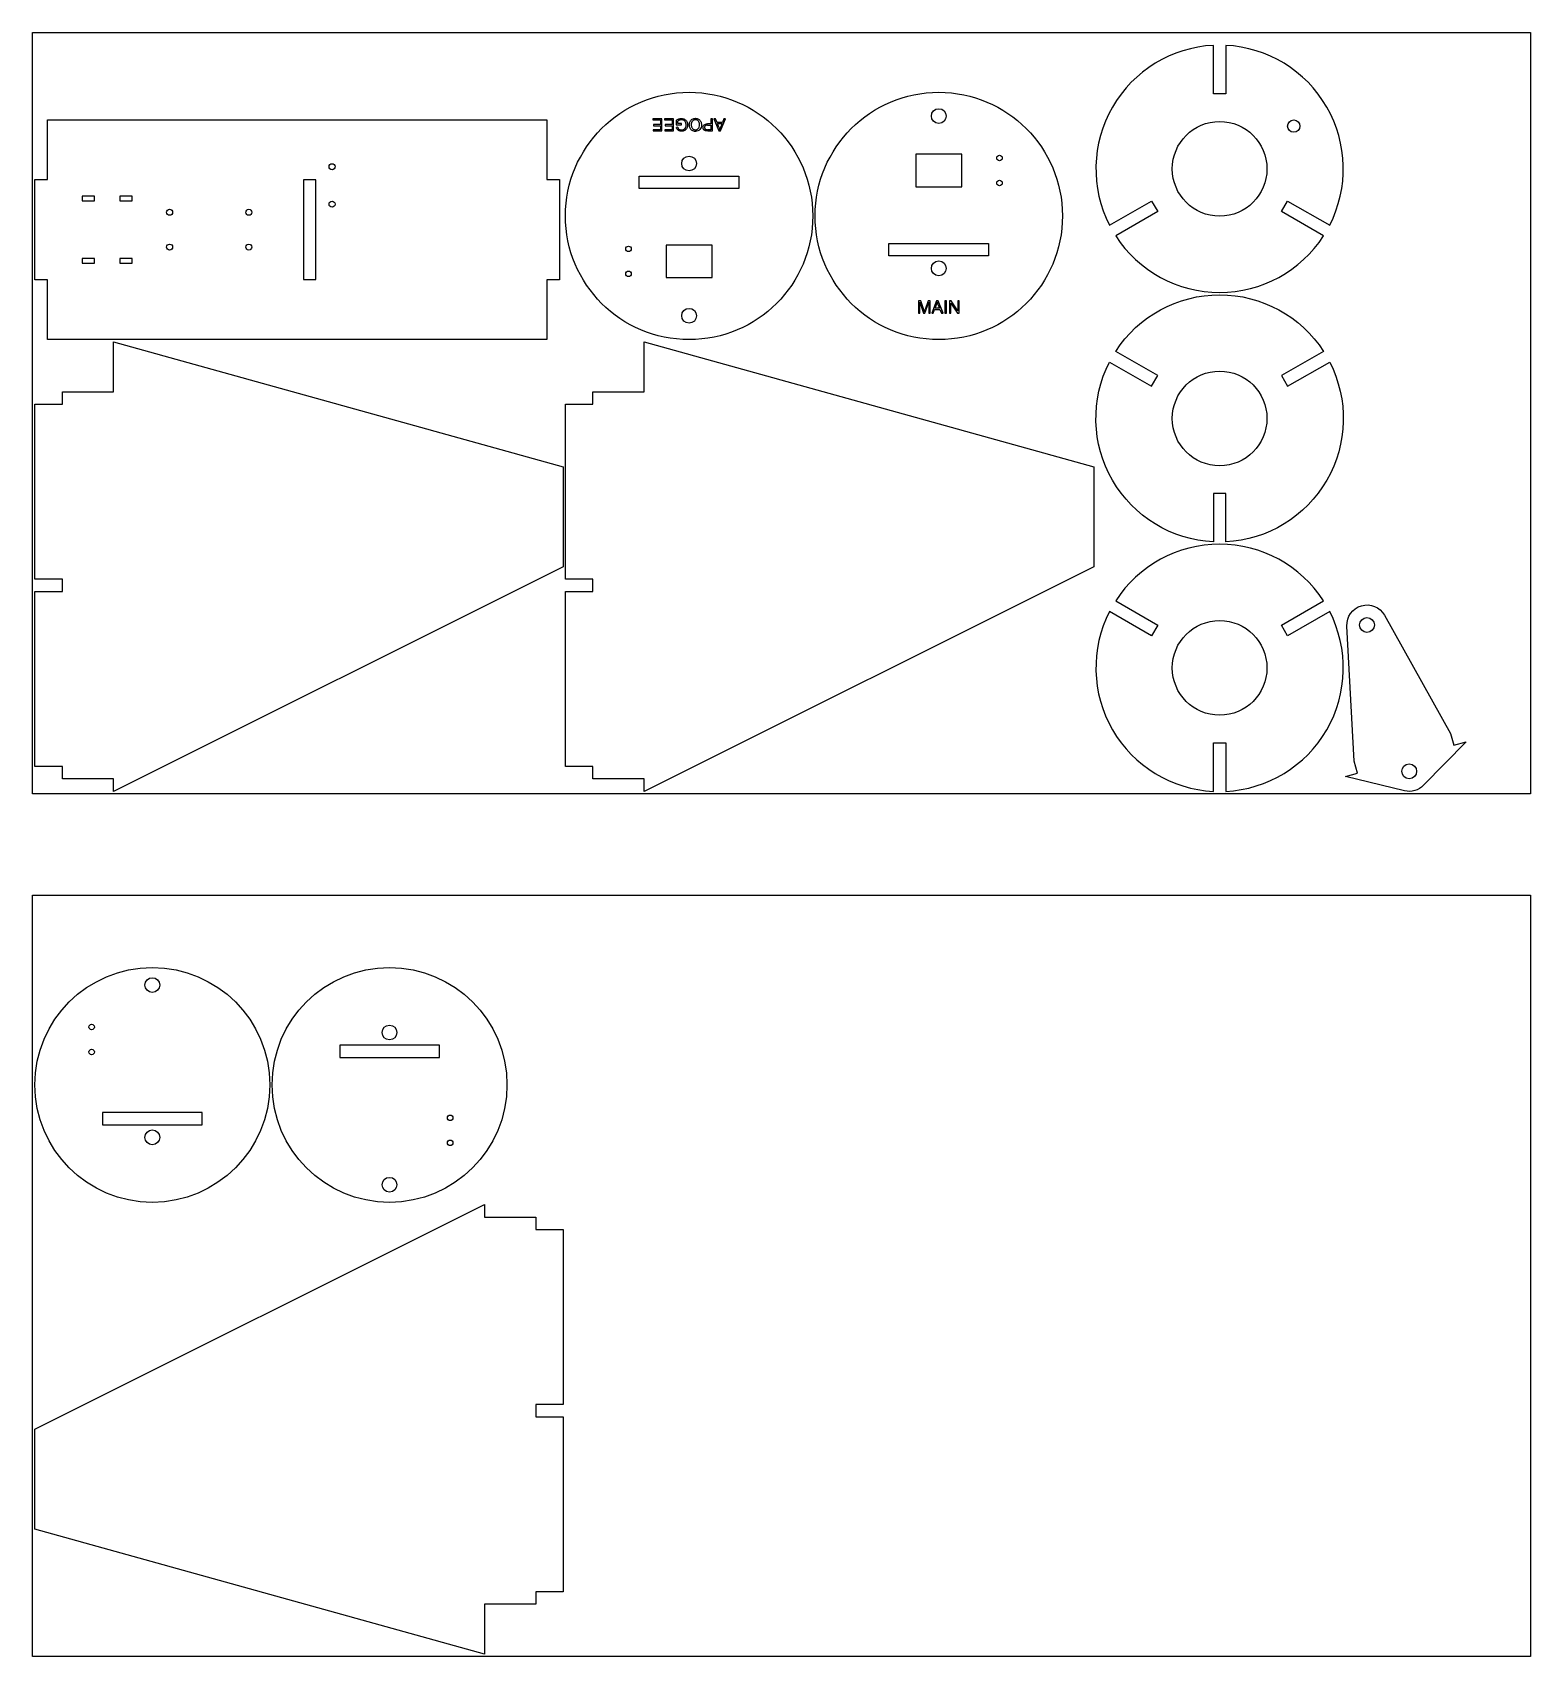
# Model space of a CAD drawing. Header units: millimetres. Extents: x 0 to 600, y -651 to 0.
import ezdxf

# ---------------------------------------------------------------- set-up
doc = ezdxf.new("R2010")
doc.units = ezdxf.units.MM
for name, color, linetype in [('BOARDS', 7, 'CONTINUOUS'), ('CUTOUTS D 5.0', 5, 'CONTINUOUS'), ('HOLES DIAM 2.3 D 5.0', 5, 'CONTINUOUS'), ('HOLES DIAM 2.5 D 5.0', 5, 'CONTINUOUS'), ('HOLES DIAM 38.0 D 5.0', 5, 'CONTINUOUS'), ('HOLES DIAM 5.0 D 5.0', 5, 'CONTINUOUS'), ('HOLES DIAM 6.0 D 5.0', 5, 'CONTINUOUS'), ('INSETS D 0.1', 3, 'CONTINUOUS'), ('INSETS D 1.0', 3, 'CONTINUOUS'), ('PERIMETER D 5.0', 5, 'CONTINUOUS')]:
    doc.layers.add(name, color=color, linetype=linetype)

msp = doc.modelspace()

# ---------------------------------------------------------------- linework, layer by layer
at = {"layer": 'BOARDS'}
for points in [[(0, 0), (600, 0), (600, -305), (0, -305)], [(0, -345.64), (600, -345.64), (600, -650.64), (0, -650.64)]]:
    msp.add_lwpolyline(points, close=True, dxfattribs=at)
at = {"layer": 'CUTOUTS D 5.0'}
for points in [[(282.96, -62.46), (243.04, -62.46), (243.04, -57.54), (282.96, -57.54)], [(108.54, -98.96), (113.46, -98.96), (113.46, -59.04), (108.54, -59.04)], [(19.95, -65.54), (19.95, -67.46), (24.86, -67.46), (24.86, -65.54)], [(34.95, -67.46), (39.86, -67.46), (39.86, -65.54), (34.95, -65.54)], [(382.96, -89.46), (343.04, -89.46), (343.04, -84.54), (382.96, -84.54)], [(24.86, -92.46), (24.86, -90.54), (19.95, -90.54), (19.95, -92.46)], [(34.95, -90.54), (34.95, -92.46), (39.86, -92.46), (39.86, -90.54)], [(162.96, -410.6), (162.96, -405.68), (123.04, -405.68), (123.04, -410.6)], [(67.96, -432.68), (28.04, -432.68), (28.04, -437.6), (67.96, -437.6)]]:
    msp.add_lwpolyline(points, close=True, dxfattribs=at)
at = {"layer": 'HOLES DIAM 2.3 D 5.0'}
for centre in [(387.3, -50.3), (387.3, -60.3), (238.7, -86.7), (238.7, -96.7), (23.7, -398.44), (23.7, -408.44), (167.3, -434.84), (167.3, -444.84)]:
    msp.add_circle(centre, 1.11, dxfattribs=at)
at = {"layer": 'HOLES DIAM 2.5 D 5.0'}
for centre in [(120, -53.78), (54.9, -72.02), (86.65, -72.02), (120, -68.78), (54.9, -85.99), (86.65, -85.99)]:
    msp.add_circle(centre, 1.21, dxfattribs=at)
at = {"layer": 'HOLES DIAM 38.0 D 5.0'}
for centre in [(475.48, -54.63), (475.48, -154.63), (475.48, -254.56)]:
    msp.add_circle(centre, 18.96, dxfattribs=at)
at = {"layer": 'HOLES DIAM 5.0 D 5.0'}
msp.add_circle((505.15, -37.5), 2.46, dxfattribs=at)
at = {"layer": 'HOLES DIAM 6.0 D 5.0'}
for centre in [(363, -33.5), (263, -52.5), (363, -94.5), (263, -113.5), (534.49, -237.38), (551.41, -295.99), (48, -381.64), (143, -400.64), (48, -442.64), (143, -461.64)]:
    msp.add_circle(centre, 2.96, dxfattribs=at)
at = {"layer": 'INSETS D 0.1'}
for p, q in [((257.85, -35.22), (257.85, -37.01)), ((257.85, -37.01), (259.89, -37.01)), ((258.46, -37.99), (257.94, -38.13)), ((258.42, -36.5), (258.42, -35.51)), ((259.89, -36.5), (258.42, -36.5)), ((259.89, -37.01), (259.89, -36.5)), ((270.41, -37.08), (271.74, -37.08)), ((271.74, -36.57), (270.42, -36.57)), ((271.74, -38.95), (270.42, -38.95)), ((271.74, -34.54), (271.74, -36.57)), ((272.32, -34.54), (271.74, -34.54)), ((271.74, -37.08), (271.74, -38.95)), ((272.32, -39.46), (272.32, -34.54)), ((274.37, -36.51), (276.18, -36.51)), ((274.91, -37.95), (274.37, -36.51)), ((276.18, -36.51), (275.61, -38.03)), ((270.47, -39.46), (272.32, -39.46)), ((354.85, -107.54), (354.85, -112.46)), ((355.78, -107.54), (354.85, -107.54)), ((355.41, -108), (356.93, -112.46)), ((355.41, -112.46), (355.41, -108)), ((356.96, -111.05), (355.78, -107.54)), ((357.47, -112.46), (358.99, -108.08)), ((358.72, -107.54), (357.54, -110.99)), ((359.55, -107.54), (358.72, -107.54)), ((358.99, -108.08), (358.99, -112.46)), ((359.55, -112.46), (359.55, -107.54)), ((361.49, -110.49), (362.06, -108.97)), ((363.3, -110.49), (361.49, -110.49)), ((362.76, -109.05), (363.3, -110.49)), ((354.85, -112.46), (355.41, -112.46)), ((356.93, -112.46), (357.47, -112.46)), ((358.99, -112.46), (359.55, -112.46))]:
    msp.add_line(p, q, dxfattribs=at)
for points in [[(248.78, -37.34), (251.54, -37.34), (251.54, -38.95), (248.59, -38.95), (248.59, -39.46), (252.12, -39.46), (252.12, -34.54), (248.47, -34.54), (248.47, -35.05), (251.54, -35.05), (251.54, -36.83), (248.78, -36.83)], [(256.2, -37.34), (256.2, -38.95), (253.25, -38.95), (253.25, -39.46), (256.78, -39.46), (256.78, -34.54), (253.13, -34.54), (253.13, -35.05), (256.2, -35.05), (256.2, -36.83), (253.43, -36.83), (253.43, -37.34)], [(275.62, -39.46), (277.51, -34.54), (276.89, -34.54), (276.35, -36.05), (274.2, -36.05), (273.62, -34.54), (272.95, -34.54), (274.96, -39.46)], [(364.06, -112.46), (364.72, -112.46), (362.71, -107.54), (362.05, -107.54), (360.16, -112.46), (360.78, -112.46), (361.33, -110.95), (363.47, -110.95)], [(366.05, -107.54), (365.47, -107.54), (365.47, -112.46), (366.05, -112.46)], [(371.15, -107.54), (370.59, -107.54), (370.59, -111.56), (367.9, -107.54), (367.29, -107.54), (367.29, -112.46), (367.84, -112.46), (367.84, -108.44), (370.53, -112.46), (371.15, -112.46)]]:
    msp.add_lwpolyline(points, close=True, dxfattribs=at)
for points, knots in [([(257.85, -35.22), (258.01, -35.1), (258.16, -34.98), (258.33, -34.89), (258.49, -34.8), (258.66, -34.72), (258.83, -34.65)], [0.0020206, 0.0020206, 0.0020206, 0.0020206, 0.0601207, 0.0601207, 0.0601207, 0.1165543, 0.1165543, 0.1165543, 0.1165543]), ([(258.3, -38.89), (258.22, -38.78), (258.14, -38.66), (258.08, -38.54), (258.02, -38.41), (257.98, -38.27), (257.94, -38.13)], [0.00032367, 0.00032367, 0.00032367, 0.00032367, 0.04227555, 0.04227555, 0.04227555, 0.08660203, 0.08660203, 0.08660203, 0.08660203]), ([(258.97, -39.37), (258.83, -39.31), (258.7, -39.25), (258.58, -39.17), (258.48, -39.09), (258.39, -38.99), (258.3, -38.89)], [0.00020878, 0.00020878, 0.00020878, 0.00020878, 0.04438621, 0.04438621, 0.04438621, 0.08477884, 0.08477884, 0.08477884, 0.08477884]), ([(259.06, -35.14), (259.06, -35.14), (259.06, -35.14), (259.06, -35.14), (258.94, -35.19), (258.82, -35.24), (258.7, -35.31), (258.61, -35.37), (258.52, -35.43), (258.43, -35.5), (258.43, -35.5), (258.42, -35.51), (258.42, -35.51)], [-0.00011854, -0.00011854, -0.00011854, -0.00011854, 0, 0, 0, 0.03983706, 0.03983706, 0.03983706, 0.07165151, 0.07165151, 0.07165151, 0.07366358, 0.07366358, 0.07366358, 0.07366358]), ([(258.46, -37.99), (258.49, -38.09), (258.52, -38.2), (258.57, -38.3), (258.62, -38.39), (258.67, -38.48), (258.73, -38.56), (258.73, -38.56), (258.73, -38.56), (258.73, -38.56)], [0.00387121, 0.00387121, 0.00387121, 0.00387121, 0.03636613, 0.03636613, 0.03636613, 0.06649006, 0.06649006, 0.06649006, 0.06682527, 0.06682527, 0.06682527, 0.06682527]), ([(258.73, -38.56), (258.73, -38.56), (258.73, -38.56), (258.73, -38.57), (258.8, -38.64), (258.86, -38.71), (258.94, -38.77), (259.03, -38.83), (259.13, -38.88), (259.22, -38.92), (259.22, -38.92), (259.22, -38.92), (259.22, -38.93)], [-0.00033343, -0.00033343, -0.00033343, -0.00033343, 0, 0, 0, 0.02825046, 0.02825046, 0.02825046, 0.05968397, 0.05968397, 0.05968397, 0.05988614, 0.05988614, 0.05988614, 0.05988614]), ([(258.83, -34.65), (259, -34.59), (259.18, -34.54), (259.35, -34.5), (259.52, -34.47), (259.7, -34.46), (259.88, -34.46)], [0.0001819, 0.0001819, 0.0001819, 0.0001819, 0.0545445, 0.0545445, 0.0545445, 0.1084611, 0.1084611, 0.1084611, 0.1084611]), ([(259.92, -34.97), (259.92, -34.97), (259.92, -34.97), (259.92, -34.97), (259.77, -34.98), (259.63, -34.99), (259.49, -35.01), (259.34, -35.04), (259.2, -35.09), (259.07, -35.14), (259.07, -35.14), (259.07, -35.14), (259.06, -35.14)], [-0.0002117, -0.0002117, -0.0002117, -0.0002117, 0, 0, 0, 0.04266336, 0.04266336, 0.04266336, 0.08591992, 0.08591992, 0.08591992, 0.08603834, 0.08603834, 0.08603834, 0.08603834]), ([(259.22, -38.93), (259.22, -38.93), (259.23, -38.93), (259.23, -38.93), (259.33, -38.96), (259.44, -39), (259.56, -39.03), (259.68, -39.05), (259.81, -39.05), (259.93, -39.06), (259.93, -39.06), (259.93, -39.06), (259.93, -39.06)], [-0.0002032, -0.0002032, -0.0002032, -0.0002032, 0, 0, 0, 0.03419116, 0.03419116, 0.03419116, 0.07049274, 0.07049274, 0.07049274, 0.07063171, 0.07063171, 0.07063171, 0.07063171]), ([(259.88, -34.46), (260.12, -34.47), (260.35, -34.48), (260.57, -34.53), (260.79, -34.58), (260.99, -34.67), (261.2, -34.77)], [0.0001932, 0.0001932, 0.0001932, 0.0001932, 0.0707428, 0.0707428, 0.0707428, 0.1382894, 0.1382894, 0.1382894, 0.1382894]), ([(260.87, -35.19), (260.87, -35.19), (260.87, -35.19), (260.87, -35.19), (260.72, -35.13), (260.57, -35.06), (260.41, -35.03), (260.25, -34.99), (260.08, -34.98), (259.92, -34.97), (259.92, -34.97), (259.92, -34.97), (259.92, -34.97)], [-0.00027597, -0.00027597, -0.00027597, -0.00027597, 0, 0, 0, 0.0482253, 0.0482253, 0.0482253, 0.09662391, 0.09662391, 0.09662391, 0.09683505, 0.09683505, 0.09683505, 0.09683505]), ([(259.93, -39.06), (259.93, -39.06), (259.93, -39.06), (259.93, -39.06), (260.07, -39.06), (260.22, -39.05), (260.36, -39.02), (260.49, -39), (260.61, -38.96), (260.73, -38.92), (260.73, -38.92), (260.73, -38.92), (260.73, -38.92)], [-0.00013898, -0.00013898, -0.00013898, -0.00013898, 0, 0, 0, 0.04243275, 0.04243275, 0.04243275, 0.08004052, 0.08004052, 0.08004052, 0.08026057, 0.08026057, 0.08026057, 0.08026057]), ([(260.73, -38.92), (260.73, -38.92), (260.73, -38.92), (260.73, -38.92), (260.83, -38.87), (260.94, -38.82), (261.04, -38.75), (261.12, -38.69), (261.2, -38.62), (261.28, -38.55), (261.28, -38.55), (261.28, -38.55), (261.28, -38.55)], [-0.00021952, -0.00021952, -0.00021952, -0.00021952, 0, 0, 0, 0.0338932, 0.0338932, 0.0338932, 0.06496365, 0.06496365, 0.06496365, 0.06518548, 0.06518548, 0.06518548, 0.06518548]), ([(261.56, -35.88), (261.56, -35.88), (261.56, -35.88), (261.56, -35.88), (261.47, -35.74), (261.39, -35.59), (261.27, -35.48), (261.15, -35.36), (261.01, -35.28), (260.87, -35.2), (260.87, -35.19), (260.87, -35.19), (260.87, -35.19)], [-0.00032202, -0.00032202, -0.00032202, -0.00032202, 0, 0, 0, 0.04834602, 0.04834602, 0.04834602, 0.09593844, 0.09593844, 0.09593844, 0.09621228, 0.09621228, 0.09621228, 0.09621228]), ([(261.2, -34.77), (261.39, -34.88), (261.57, -35), (261.72, -35.14), (261.86, -35.29), (261.98, -35.47), (262.09, -35.66)], [0.0002785, 0.0002785, 0.0002785, 0.0002785, 0.0654128, 0.0654128, 0.0654128, 0.1301009, 0.1301009, 0.1301009, 0.1301009]), ([(262.09, -38.32), (261.98, -38.52), (261.87, -38.71), (261.73, -38.86), (261.59, -39.01), (261.41, -39.13), (261.23, -39.24)], [0.0002464, 0.0002464, 0.0002464, 0.0002464, 0.0665127, 0.0665127, 0.0665127, 0.1299804, 0.1299804, 0.1299804, 0.1299804]), ([(261.28, -38.55), (261.28, -38.54), (261.28, -38.54), (261.28, -38.54), (261.34, -38.47), (261.41, -38.39), (261.46, -38.3), (261.52, -38.22), (261.56, -38.13), (261.6, -38.04), (261.6, -38.04), (261.6, -38.04), (261.6, -38.04)], [-0.00022242, -0.00022242, -0.00022242, -0.00022242, 0, 0, 0, 0.02971631, 0.02971631, 0.02971631, 0.05887319, 0.05887319, 0.05887319, 0.05908399, 0.05908399, 0.05908399, 0.05908399]), ([(261.79, -37.02), (261.79, -37.02), (261.79, -37.02), (261.79, -37.02), (261.79, -36.81), (261.78, -36.6), (261.74, -36.39), (261.7, -36.22), (261.63, -36.05), (261.56, -35.88), (261.56, -35.88), (261.56, -35.88), (261.56, -35.88)], [-0.0001461, -0.0001461, -0.0001461, -0.0001461, 0, 0, 0, 0.0616608, 0.0616608, 0.0616608, 0.1150097, 0.1150097, 0.1150097, 0.1153345, 0.1153345, 0.1153345, 0.1153345]), ([(261.6, -38.04), (261.6, -38.04), (261.6, -38.04), (261.6, -38.04), (261.66, -37.88), (261.71, -37.72), (261.75, -37.55), (261.78, -37.37), (261.79, -37.19), (261.79, -37.02), (261.79, -37.02), (261.79, -37.02), (261.79, -37.02)], [-0.0002105, -0.0002105, -0.0002105, -0.0002105, 0, 0, 0, 0.0504234, 0.0504234, 0.0504234, 0.1029091, 0.1029091, 0.1029091, 0.1030557, 0.1030557, 0.1030557, 0.1030557]), ([(262.09, -35.66), (262.18, -35.87), (262.27, -36.07), (262.32, -36.28), (262.37, -36.51), (262.38, -36.74), (262.39, -36.98)], [0.0002878, 0.0002878, 0.0002878, 0.0002878, 0.0672458, 0.0672458, 0.0672458, 0.1376379, 0.1376379, 0.1376379, 0.1376379]), ([(262.39, -36.98), (262.38, -37.21), (262.37, -37.45), (262.32, -37.67), (262.27, -37.89), (262.18, -38.11), (262.09, -38.32)], [0.0002003, 0.0002003, 0.0002003, 0.0002003, 0.0709691, 0.0709691, 0.0709691, 0.1402929, 0.1402929, 0.1402929, 0.1402929]), ([(263.08, -36.99), (263.08, -36.99), (263.08, -36.99), (263.08, -36.99), (263.09, -36.75), (263.1, -36.5), (263.16, -36.26), (263.21, -36.04), (263.3, -35.83), (263.39, -35.62), (263.39, -35.62), (263.39, -35.61), (263.39, -35.61)], [-0.0001788, -0.0001788, -0.0001788, -0.0001788, 0, 0, 0, 0.0724573, 0.0724573, 0.0724573, 0.1405047, 0.1405047, 0.1405047, 0.1407781, 0.1407781, 0.1407781, 0.1407781]), ([(263.38, -38.35), (263.38, -38.35), (263.38, -38.35), (263.38, -38.35), (263.29, -38.14), (263.2, -37.93), (263.15, -37.71), (263.1, -37.48), (263.09, -37.23), (263.08, -36.99), (263.08, -36.99), (263.08, -36.99), (263.08, -36.99)], [-0.0002744, -0.0002744, -0.0002744, -0.0002744, 0, 0, 0, 0.0668201, 0.0668201, 0.0668201, 0.1382623, 0.1382623, 0.1382623, 0.1384412, 0.1384412, 0.1384412, 0.1384412]), ([(264.24, -39.29), (264.24, -39.29), (264.24, -39.29), (264.24, -39.29), (264.06, -39.17), (263.89, -39.05), (263.74, -38.89), (263.59, -38.73), (263.49, -38.54), (263.38, -38.36), (263.38, -38.35), (263.38, -38.35), (263.38, -38.35)], [-0.0002905, -0.0002905, -0.0002905, -0.0002905, 0, 0, 0, 0.0629936, 0.0629936, 0.0629936, 0.1266461, 0.1266461, 0.1266461, 0.126919, 0.126919, 0.126919, 0.126919]), ([(263.39, -35.61), (263.39, -35.61), (263.39, -35.61), (263.39, -35.61), (263.5, -35.42), (263.62, -35.23), (263.77, -35.08), (263.92, -34.92), (264.1, -34.81), (264.28, -34.69), (264.28, -34.69), (264.28, -34.69), (264.28, -34.69)], [-0.0002717, -0.0002717, -0.0002717, -0.0002717, 0, 0, 0, 0.0644741, 0.0644741, 0.0644741, 0.1272755, 0.1272755, 0.1272755, 0.1275572, 0.1275572, 0.1275572, 0.1275572]), ([(264.32, -35.53), (264.18, -35.74), (264.04, -35.94), (263.96, -36.16), (263.87, -36.41), (263.86, -36.7), (263.84, -37)], [0.0004921, 0.0004921, 0.0004921, 0.0004921, 0.0731116, 0.0731116, 0.0731116, 0.1593277, 0.1593277, 0.1593277, 0.1593277]), ([(263.84, -37), (263.85, -37.19), (263.86, -37.38), (263.89, -37.56), (263.93, -37.72), (263.99, -37.88), (264.05, -38.05)], [0.0001551, 0.0001551, 0.0001551, 0.0001551, 0.0574032, 0.0574032, 0.0574032, 0.1089111, 0.1089111, 0.1089111, 0.1089111]), ([(264.05, -38.05), (264.12, -38.19), (264.2, -38.33), (264.29, -38.44), (264.39, -38.55), (264.51, -38.64), (264.63, -38.73)], [0.00026864, 0.00026864, 0.00026864, 0.00026864, 0.04773981, 0.04773981, 0.04773981, 0.09362092, 0.09362092, 0.09362092, 0.09362092]), ([(264.28, -34.69), (264.28, -34.69), (264.28, -34.69), (264.28, -34.69), (264.47, -34.6), (264.67, -34.51), (264.87, -34.45), (265.08, -34.4), (265.3, -34.39), (265.51, -34.37), (265.51, -34.37), (265.51, -34.37), (265.51, -34.37)], [-0.0002829, -0.0002829, -0.0002829, -0.0002829, 0, 0, 0, 0.0629069, 0.0629069, 0.0629069, 0.1263047, 0.1263047, 0.1263047, 0.1265384, 0.1265384, 0.1265384, 0.1265384]), ([(265.52, -35.02), (265.28, -35.04), (265.05, -35.06), (264.85, -35.15), (264.66, -35.23), (264.49, -35.38), (264.32, -35.53)], [0.0003487, 0.0003487, 0.0003487, 0.0003487, 0.0693396, 0.0693396, 0.0693396, 0.1363968, 0.1363968, 0.1363968, 0.1363968]), ([(264.63, -38.73), (264.77, -38.81), (264.91, -38.88), (265.05, -38.92), (265.19, -38.96), (265.35, -38.97), (265.5, -38.98)], [0.00030595, 0.00030595, 0.00030595, 0.00030595, 0.04616594, 0.04616594, 0.04616594, 0.09330553, 0.09330553, 0.09330553, 0.09330553]), ([(265.5, -38.98), (265.73, -38.96), (265.95, -38.94), (266.14, -38.86), (266.34, -38.78), (266.51, -38.65), (266.68, -38.51)], [0.0002972, 0.0002972, 0.0002972, 0.0002972, 0.0664607, 0.0664607, 0.0664607, 0.1321991, 0.1321991, 0.1321991, 0.1321991]), ([(265.51, -34.37), (265.51, -34.37), (265.51, -34.37), (265.51, -34.37), (265.74, -34.39), (265.97, -34.4), (266.19, -34.46), (266.4, -34.52), (266.6, -34.62), (266.79, -34.72), (266.79, -34.72), (266.79, -34.72), (266.79, -34.72)], [-0.0002332, -0.0002332, -0.0002332, -0.0002332, 0, 0, 0, 0.0673902, 0.0673902, 0.0673902, 0.1320134, 0.1320134, 0.1320134, 0.1323054, 0.1323054, 0.1323054, 0.1323054]), ([(267.26, -38.91), (267.26, -38.91), (267.26, -38.91), (267.26, -38.92), (267.02, -39.12), (266.77, -39.33), (266.48, -39.45), (266.18, -39.58), (265.85, -39.6), (265.51, -39.63), (265.51, -39.63), (265.51, -39.63), (265.51, -39.63)], [-0.0004845, -0.0004845, -0.0004845, -0.0004845, 0, 0, 0, 0.0930215, 0.0930215, 0.0930215, 0.1906322, 0.1906322, 0.1906322, 0.1909009, 0.1909009, 0.1909009, 0.1909009]), ([(266.7, -35.53), (266.53, -35.38), (266.36, -35.23), (266.17, -35.15), (265.98, -35.06), (265.75, -35.04), (265.52, -35.02)], [0.0004584, 0.0004584, 0.0004584, 0.0004584, 0.0672528, 0.0672528, 0.0672528, 0.1352983, 0.1352983, 0.1352983, 0.1352983]), ([(266.68, -38.51), (266.83, -38.3), (266.97, -38.1), (267.06, -37.88), (267.16, -37.59), (267.17, -37.26), (267.18, -36.93)], [0.0005655, 0.0005655, 0.0005655, 0.0005655, 0.0747842, 0.0747842, 0.0747842, 0.1721989, 0.1721989, 0.1721989, 0.1721989]), ([(267.18, -36.93), (267.17, -36.65), (267.15, -36.37), (267.06, -36.13), (266.98, -35.92), (266.85, -35.73), (266.7, -35.53)], [0.0001454, 0.0001454, 0.0001454, 0.0001454, 0.0816981, 0.0816981, 0.0816981, 0.1528177, 0.1528177, 0.1528177, 0.1528177]), ([(266.79, -34.72), (266.8, -34.72), (266.8, -34.72), (266.8, -34.72), (266.97, -34.85), (267.15, -34.97), (267.29, -35.13), (267.44, -35.29), (267.54, -35.48), (267.65, -35.67), (267.65, -35.67), (267.65, -35.67), (267.65, -35.67)], [-0.0002917, -0.0002917, -0.0002917, -0.0002917, 0, 0, 0, 0.0633532, 0.0633532, 0.0633532, 0.126897, 0.126897, 0.126897, 0.127144, 0.127144, 0.127144, 0.127144]), ([(267.94, -36.94), (267.94, -36.94), (267.94, -36.94), (267.94, -36.94), (267.92, -37.32), (267.91, -37.71), (267.77, -38.06), (267.66, -38.37), (267.46, -38.64), (267.27, -38.91), (267.27, -38.91), (267.27, -38.91), (267.26, -38.91)], [-0.0002083, -0.0002083, -0.0002083, -0.0002083, 0, 0, 0, 0.1122251, 0.1122251, 0.1122251, 0.2100019, 0.2100019, 0.2100019, 0.2104888, 0.2104888, 0.2104888, 0.2104888]), ([(267.65, -35.67), (267.65, -35.67), (267.65, -35.67), (267.65, -35.67), (267.74, -35.87), (267.82, -36.07), (267.87, -36.28), (267.92, -36.5), (267.93, -36.72), (267.94, -36.93), (267.94, -36.93), (267.94, -36.93), (267.94, -36.94)], [-0.0002482, -0.0002482, -0.0002482, -0.0002482, 0, 0, 0, 0.0643998, 0.0643998, 0.0643998, 0.1289186, 0.1289186, 0.1289186, 0.1291304, 0.1291304, 0.1291304, 0.1291304]), ([(268.58, -38.05), (268.6, -37.85), (268.62, -37.65), (268.68, -37.48), (268.75, -37.31), (268.86, -37.16), (268.98, -37)], [0.0002491, 0.0002491, 0.0002491, 0.0002491, 0.0597442, 0.0597442, 0.0597442, 0.1168557, 0.1168557, 0.1168557, 0.1168557]), ([(268.73, -38.72), (268.69, -38.61), (268.65, -38.51), (268.62, -38.4), (268.6, -38.29), (268.59, -38.17), (268.58, -38.05)], [0.00022298, 0.00022298, 0.00022298, 0.00022298, 0.03450337, 0.03450337, 0.03450337, 0.07009321, 0.07009321, 0.07009321, 0.07009321]), ([(269.12, -39.19), (269.04, -39.12), (268.96, -39.06), (268.9, -38.99), (268.84, -38.91), (268.79, -38.81), (268.73, -38.72)], [0.00030758, 0.00030758, 0.00030758, 0.00030758, 0.03053412, 0.03053412, 0.03053412, 0.06303599, 0.06303599, 0.06303599, 0.06303599]), ([(268.98, -37), (269.16, -36.88), (269.34, -36.75), (269.53, -36.68), (269.8, -36.58), (270.11, -36.58), (270.42, -36.57)], [0.0006347, 0.0006347, 0.0006347, 0.0006347, 0.0658901, 0.0658901, 0.0658901, 0.156267, 0.156267, 0.156267, 0.156267]), ([(269.47, -37.33), (269.47, -37.33), (269.47, -37.33), (269.46, -37.34), (269.39, -37.43), (269.3, -37.52), (269.26, -37.63), (269.2, -37.76), (269.19, -37.9), (269.19, -38.03), (269.19, -38.03), (269.19, -38.03), (269.19, -38.03)], [-0.00065465, -0.00065465, -0.00065465, -0.00065465, 0, 0, 0, 0.03512896, 0.03512896, 0.03512896, 0.07416945, 0.07416945, 0.07416945, 0.074407, 0.074407, 0.074407, 0.074407]), ([(269.19, -38.03), (269.19, -38.03), (269.19, -38.03), (269.19, -38.04), (269.19, -38.14), (269.2, -38.24), (269.23, -38.34), (269.26, -38.43), (269.3, -38.51), (269.35, -38.59), (269.35, -38.59), (269.35, -38.59), (269.35, -38.59)], [-0.0002411, -0.0002411, -0.0002411, -0.0002411, 0, 0, 0, 0.02938704, 0.02938704, 0.02938704, 0.05671109, 0.05671109, 0.05671109, 0.05705442, 0.05705442, 0.05705442, 0.05705442]), ([(269.35, -38.59), (269.35, -38.59), (269.35, -38.6), (269.35, -38.6), (269.41, -38.66), (269.47, -38.74), (269.55, -38.79), (269.62, -38.84), (269.71, -38.87), (269.79, -38.9), (269.79, -38.9), (269.79, -38.9), (269.79, -38.9)], [-0.0003418, -0.0003418, -0.0003418, -0.0003418, 0, 0, 0, 0.02610682, 0.02610682, 0.02610682, 0.05194992, 0.05194992, 0.05194992, 0.05233558, 0.05233558, 0.05233558, 0.05233558]), ([(270.41, -37.08), (270.41, -37.08), (270.41, -37.08), (270.41, -37.08), (270.22, -37.08), (270.03, -37.09), (269.85, -37.14), (269.71, -37.19), (269.59, -37.26), (269.48, -37.33), (269.47, -37.33), (269.47, -37.33), (269.47, -37.33)], [-0.00002254, -0.00002254, -0.00002254, -0.00002254, 0, 0, 0, 0.05515001, 0.05515001, 0.05515001, 0.09557053, 0.09557053, 0.09557053, 0.09623293, 0.09623293, 0.09623293, 0.09623293]), ([(269.79, -38.9), (269.79, -38.91), (269.79, -38.91), (269.8, -38.91), (269.88, -38.92), (269.96, -38.93), (270.04, -38.94), (270.16, -38.95), (270.29, -38.95), (270.42, -38.95)], [-0.00039241, -0.00039241, -0.00039241, -0.00039241, 0, 0, 0, 0.02402058, 0.02402058, 0.02402058, 0.06198013, 0.06198013, 0.06198013, 0.06198013]), ([(274.91, -37.95), (274.99, -38.14), (275.06, -38.33), (275.12, -38.53), (275.17, -38.68), (275.22, -38.83), (275.27, -38.99), (275.28, -39.04), (275.3, -39.08), (275.31, -39.13)], [0, 0, 0, 0, 0.0611192, 0.0611192, 0.0611192, 0.1096047, 0.1096047, 0.1096047, 0.1249839, 0.1249839, 0.1249839, 0.1249839]), ([(275.31, -39.13), (275.32, -39.08), (275.34, -39.03), (275.35, -38.98), (275.38, -38.82), (275.42, -38.66), (275.46, -38.51), (275.51, -38.35), (275.56, -38.19), (275.61, -38.03)], [-0.0153681, -0.0153681, -0.0153681, -0.0153681, 0, 0, 0, 0.0492826, 0.0492826, 0.0492826, 0.0992509, 0.0992509, 0.0992509, 0.0992509]), ([(259.93, -39.54), (259.76, -39.54), (259.59, -39.53), (259.42, -39.5), (259.27, -39.47), (259.12, -39.42), (258.97, -39.37)], [0.00016372, 0.00016372, 0.00016372, 0.00016372, 0.051815, 0.051815, 0.051815, 0.09986521, 0.09986521, 0.09986521, 0.09986521]), ([(261.23, -39.24), (261.03, -39.33), (260.83, -39.42), (260.63, -39.47), (260.4, -39.52), (260.17, -39.53), (259.93, -39.54)], [0.0003257, 0.0003257, 0.0003257, 0.0003257, 0.0658058, 0.0658058, 0.0658058, 0.1364046, 0.1364046, 0.1364046, 0.1364046]), ([(265.51, -39.63), (265.51, -39.63), (265.51, -39.63), (265.51, -39.63), (265.28, -39.62), (265.06, -39.6), (264.84, -39.55), (264.63, -39.49), (264.44, -39.39), (264.24, -39.29), (264.24, -39.29), (264.24, -39.29), (264.24, -39.29)], [-0.000273, -0.000273, -0.000273, -0.000273, 0, 0, 0, 0.066343, 0.066343, 0.066343, 0.1303519, 0.1303519, 0.1303519, 0.130643, 0.130643, 0.130643, 0.130643]), ([(269.72, -39.41), (269.61, -39.39), (269.49, -39.37), (269.39, -39.33), (269.3, -39.29), (269.21, -39.24), (269.12, -39.19)], [0.00014353, 0.00014353, 0.00014353, 0.00014353, 0.03500373, 0.03500373, 0.03500373, 0.06610041, 0.06610041, 0.06610041, 0.06610041]), ([(270.47, -39.46), (270.33, -39.46), (270.18, -39.46), (270.04, -39.45), (269.93, -39.44), (269.83, -39.43), (269.72, -39.41)], [0, 0, 0, 0, 0.04392822, 0.04392822, 0.04392822, 0.0761278, 0.0761278, 0.0761278, 0.0761278]), ([(362.36, -107.87), (362.35, -107.92), (362.34, -107.97), (362.33, -108.02), (362.29, -108.18), (362.26, -108.34), (362.21, -108.49), (362.17, -108.65), (362.11, -108.81), (362.06, -108.97)], [-0.0153682, -0.0153682, -0.0153682, -0.0153682, 0, 0, 0, 0.0492826, 0.0492826, 0.0492826, 0.0992509, 0.0992509, 0.0992509, 0.0992509]), ([(362.76, -109.05), (362.69, -108.86), (362.62, -108.67), (362.55, -108.47), (362.5, -108.32), (362.45, -108.17), (362.4, -108.01), (362.39, -107.96), (362.37, -107.92), (362.36, -107.87)], [0, 0, 0, 0, 0.0611193, 0.0611193, 0.0611193, 0.1096047, 0.1096047, 0.1096047, 0.124984, 0.124984, 0.124984, 0.124984]), ([(356.96, -111.05), (357, -111.2), (357.05, -111.34), (357.1, -111.48), (357.13, -111.59), (357.16, -111.69), (357.19, -111.79), (357.21, -111.83), (357.22, -111.87), (357.23, -111.91)], [0, 0, 0, 0, 0.04548803, 0.04548803, 0.04548803, 0.07776737, 0.07776737, 0.07776737, 0.09053119, 0.09053119, 0.09053119, 0.09053119]), ([(357.23, -111.91), (357.25, -111.87), (357.26, -111.83), (357.27, -111.79), (357.31, -111.68), (357.34, -111.57), (357.38, -111.46), (357.43, -111.3), (357.48, -111.15), (357.54, -110.99)], [-0.01276375, -0.01276375, -0.01276375, -0.01276375, 0, 0, 0, 0.0354043, 0.0354043, 0.0354043, 0.08445122, 0.08445122, 0.08445122, 0.08445122])]:
    msp.add_open_spline(points, degree=3, knots=knots, dxfattribs=at)
at = {"layer": 'INSETS D 1.0'}
for points in [[(372.26, -48.79), (353.74, -48.79), (353.74, -61.81), (372.26, -61.81)], [(253.74, -98.21), (272.26, -98.21), (272.26, -85.19), (253.74, -85.19)]]:
    msp.add_lwpolyline(points, close=True, dxfattribs=at)
at = {"layer": 'PERIMETER D 5.0'}
for points in [[(477.94, -24.59), (473.02, -24.59), (473.02, -5.15, 0.544701), (431.4, -77.24), (448.24, -67.52), (450.7, -71.78), (433.86, -81.5, 0.544701), (517.1, -81.5), (500.27, -71.78), (502.73, -67.52), (519.56, -77.24, 0.544701), (477.94, -5.15)], [(450.7, -137.48), (433.86, -127.76, -0.544701), (517.1, -127.76), (500.27, -137.48), (502.73, -141.74), (519.56, -132.02, -0.544701), (477.94, -204.11), (477.94, -184.67), (473.02, -184.67), (473.02, -204.11, -0.544701), (431.4, -132.02), (448.24, -141.74)], [(431.4, -231.95, 0.544701), (473.02, -304.04), (473.02, -284.6), (477.94, -284.6), (477.94, -304.04, 0.544701), (519.56, -231.95), (502.73, -241.67), (500.27, -237.41), (517.1, -227.69, 0.544701), (433.86, -227.69), (450.7, -237.41), (448.24, -241.67)], [(574.18, -284.17), (557.16, -301.6, -0.264188), (549.53, -303.81), (525.84, -298.12), (530.75, -296.7), (529.38, -291.93), (526.46, -237.81, -0.795212), (541.51, -233.47), (567.89, -280.82), (569.26, -285.59)]]:
    msp.add_lwpolyline(points, format="xyb", close=True, dxfattribs=at)
for points in [[(206.04, -99.04), (206.04, -123.04), (5.96, -123.04), (5.96, -99.04), (0.96, -99.04), (0.96, -58.96), (5.96, -58.96), (5.96, -34.96), (206.04, -34.96), (206.04, -58.96), (211.04, -58.96), (211.04, -99.04)], [(11.96, -219.04), (0.96, -219.04), (0.96, -148.96), (11.96, -148.96), (11.96, -143.96), (32.46, -143.96), (32.46, -123.95), (212.54, -173.97), (212.54, -214.03), (32.46, -304.07), (32.46, -299.04), (11.96, -299.04), (11.96, -294.04), (0.96, -294.04), (0.96, -223.96), (11.96, -223.96)], [(224.46, -219.04), (213.46, -219.04), (213.46, -148.96), (224.46, -148.96), (224.46, -143.96), (244.96, -143.96), (244.96, -123.95), (425.04, -173.97), (425.04, -214.03), (244.96, -304.07), (244.96, -299.04), (224.46, -299.04), (224.46, -294.04), (213.46, -294.04), (213.46, -223.96), (224.46, -223.96)], [(201.54, -554.6), (212.54, -554.6), (212.54, -624.68), (201.54, -624.68), (201.54, -629.68), (181.04, -629.68), (181.04, -649.69), (0.96, -599.67), (0.96, -559.61), (181.04, -469.57), (181.04, -474.6), (201.54, -474.6), (201.54, -479.6), (212.54, -479.6), (212.54, -549.68), (201.54, -549.68)]]:
    msp.add_lwpolyline(points, close=True, dxfattribs=at)
for centre, radius in [((263, -73.5), 49.54), ((363, -73.5), 49.54), ((48, -421.64), 47.04), ((143, -421.64), 47.04)]:
    msp.add_circle(centre, radius, dxfattribs=at)

doc.saveas('drawing.dxf')
